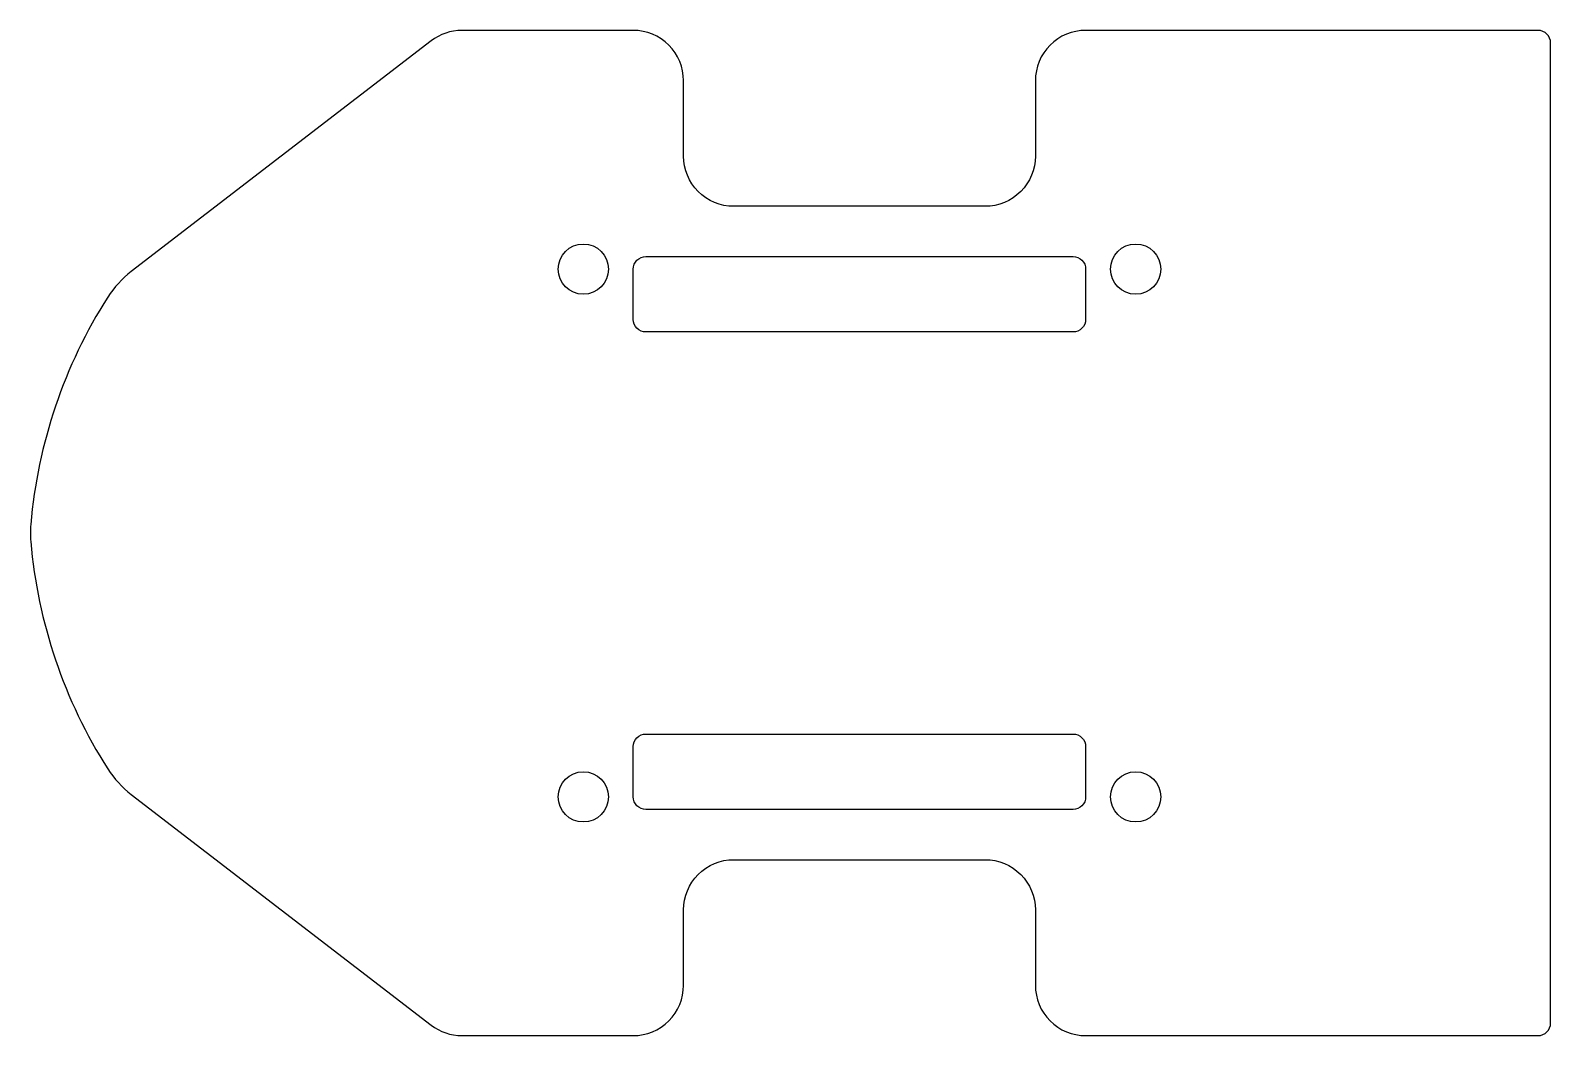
# Model space of a CAD drawing. Header units: millimetres. Extents: x -5.5 to 55, y 0 to 40.
import ezdxf

# ---------------------------------------------------------------- set-up
doc = ezdxf.new("R2010")
doc.units = ezdxf.units.MM

msp = doc.modelspace()

# ---------------------------------------------------------------- linework, layer by layer
for points in [[(-5.473, 20.343, 0.042924), (-5.473, 19.657, 0.121078), (-2.409, 10.616, 0.087054), (-1.476, 9.597), (10.461, 0.415, 0.165408), (11.68, 0), (18.5, 0, 0.414214), (20.5, 2), (20.5, 5, -0.414214), (22.5, 7), (32.5, 7, -0.414214), (34.5, 5), (34.5, 2, 0.414214), (36.5, 0), (54.5, 0, 0.414214), (55, 0.5), (55, 39.5, 0.414214), (54.5, 40), (36.5, 40, 0.414214), (34.5, 38), (34.5, 35, -0.414214), (32.5, 33), (22.5, 33, -0.414214), (20.5, 35), (20.5, 38, 0.414214), (18.5, 40), (11.68, 40, 0.165408), (10.461, 39.585), (-1.476, 30.403, 0.087054), (-2.409, 29.384, 0.121078)], [(36, 28), (19, 28, -0.414214), (18.5, 28.5), (18.5, 30.5, -0.414214), (19, 31), (36, 31, -0.414214), (36.5, 30.5), (36.5, 28.5, -0.414214)], [(19, 12), (36, 12, -0.414214), (36.5, 11.5), (36.5, 9.5, -0.414214), (36, 9), (19, 9, -0.414214), (18.5, 9.5), (18.5, 11.5, -0.414214)]]:
    msp.add_lwpolyline(points, format="xyb", close=True)
for centre in [(16.511, 30.5), (38.489, 30.5), (16.511, 9.5), (38.489, 9.5)]:
    msp.add_circle(centre, 1)

doc.saveas('drawing.dxf')
